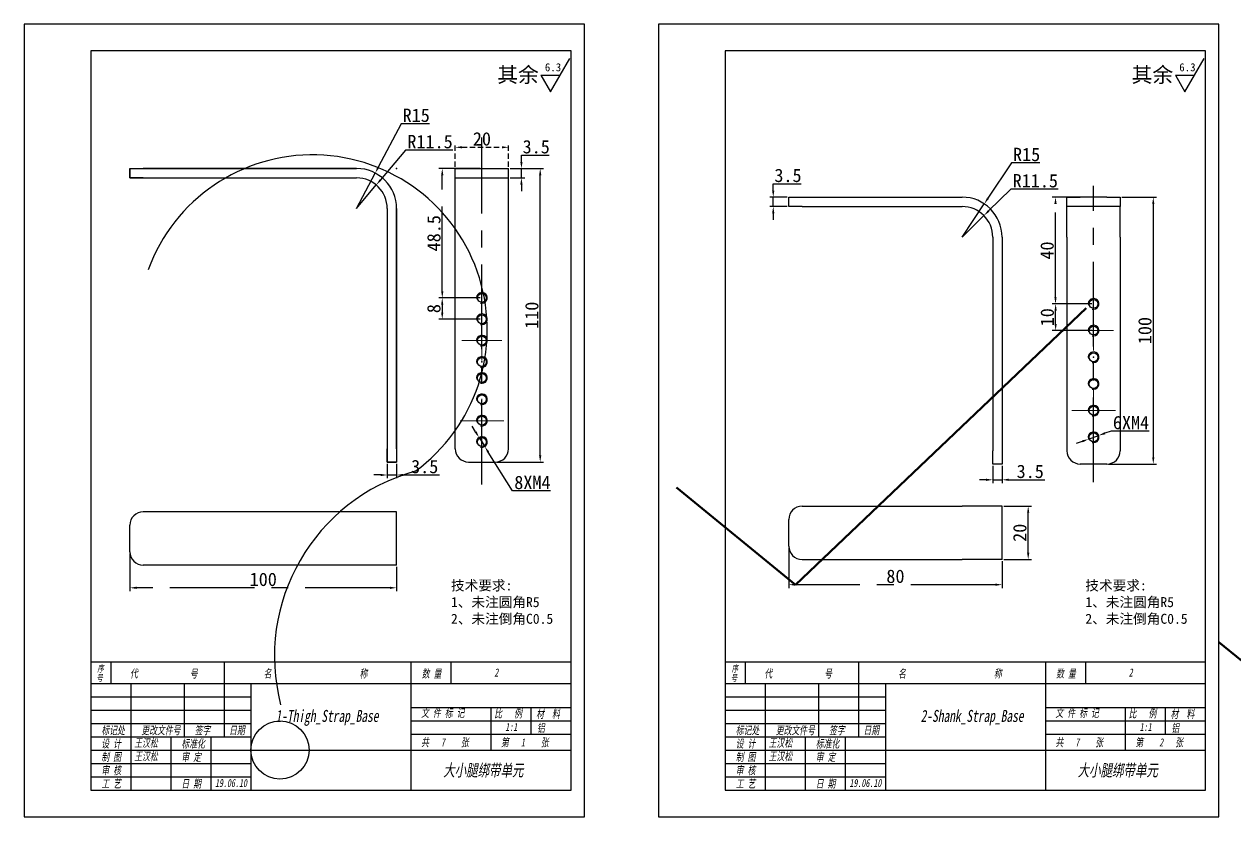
# Model space of a CAD drawing. Header units: millimetres. Extents: x 8840 to 20870, y -7456 to 1741.
# Drawn here: x 10996.2 to 11450.4, y -7023.7 to -6726.7 of the extents above; entities that cross this region are included whole.
import ezdxf

# ---------------------------------------------------------------- set-up
doc = ezdxf.new("R2010")
doc.units = ezdxf.units.MM
doc.linetypes.add('CENTER', pattern=[50.8, 31.75, -6.35, 6.35, -6.35])
doc.linetypes.add('JIS_02_2.0', pattern=[3, 2, -1])
doc.layers.get('0').update_dxf_attribs({"lineweight": 25})
for name, color, linetype in [('中心线', 5, 'CENTER'), ('临时线', 6, 'Continuous'), ('尺寸', 4, 'Continuous'), ('尺寸标注', 4, 'Continuous'), ('文字', 7, 'Continuous'), ('细实线', 2, 'Continuous'), ('虚线', 1, 'JIS_02_2.0')]:
    doc.layers.add(name, color=color, linetype=linetype)
doc.layers.add('粗实线', color=7, linetype='Continuous', lineweight=25)
doc.styles.get("Standard").update_dxf_attribs({"font": ''})
doc.styles.add('样式 2', font='', dxfattribs={"width": 0.7, "oblique": 10})
doc.styles.get('Standard').set_extended_font_data('SimSun')
doc.styles.get('样式 2').set_extended_font_data('SimSun')
doc.dimstyles.new('ISO-25 1.1', dxfattribs={"dimtxt": 5, "dimasz": 2.5, "dimexe": 1.25, "dimexo": 0.625, "dimtad": 1, "dimtoh": 1, "dimdsep": 46, "dimtxsty": 'Standard', "dimcen": 2.5, "dimclrt": 7, "dimadec": 0, "dimazin": 0, "dimtfac": 1, "dimtmove": 0, "dimatfit": 3, "dimfxl": 1, "dimarcsym": 0})
doc.dimstyles.new('副本 ISO-25 1.1', dxfattribs={"dimtxt": 5, "dimasz": 2.5, "dimexe": 1.25, "dimexo": 0.625, "dimtad": 1, "dimdsep": 46, "dimtxsty": 'Standard', "dimcen": 2.5, "dimclrt": 7, "dimadec": 0, "dimazin": 0, "dimtfac": 1, "dimtmove": 0, "dimatfit": 3, "dimfxl": 1, "dimarcsym": 0})

# ---------------------------------------------------------------- blocks, each defined once
blk = doc.blocks.new('SW_CENTERMARKSYMBOL_0')
at = {"color": 0, "linetype": 'Continuous', "lineweight": 0}
for p, q in [((0, 5), (0, 7.5)), ((0, 0), (0, 5)), ((-5, 0), (-7.5, 0)), ((0, 0), (-5, 0)), ((0, 0), (0, -5)), ((0, 0), (5, 0)), ((5, 0), (7.5, 0)), ((0, -5), (0, -7.5))]:
    blk.add_line(p, q, dxfattribs=at)
blk = doc.blocks.new('SW_CENTERMARKSYMBOL_1')
at = {"color": 0, "linetype": 'Continuous', "lineweight": 0}
for p, q in [((0, 5), (0, 8.2)), ((0, 0), (0, 5)), ((-5, 0), (-8.2, 0)), ((0, 0), (-5, 0)), ((0, 0), (0, -5)), ((0, 0), (5, 0)), ((5, 0), (8.2, 0)), ((0, -5), (0, -8.2))]:
    blk.add_line(p, q, dxfattribs=at)
blk = doc.blocks.new('ra')
at = {"layer": '细实线'}
for p, q in [((0, 0), (6, 10.39)), ((-3, 5.2), (0, 0)), ((-3, 5.2), (3, 5.2))]:
    blk.add_line(p, q, dxfattribs=at)
at = {"layer": '文字'}
blk.add_attdef('RA', (-1.78, 6.39), '', height=2.5, dxfattribs=at)
blk = doc.blocks.new('*D1084')
at = {"layer": 'Defpoints', "color": 0, "lineweight": 30}
for p in [(11177.79, -6780.79), (11189.63, -6780.79), (11172.79, -6890.79)]:
    blk.add_point(p, dxfattribs=at)
at = {"layer": '尺寸标注', "color": 0, "lineweight": -2}
for p, q in [((11178.41, -6780.79), (11190.88, -6780.79)), ((11189.63, -6888.29), (11189.63, -6783.29)), ((11173.41, -6890.79), (11190.88, -6890.79))]:
    blk.add_line(p, q, dxfattribs=at)
at = {"layer": '尺寸标注', "color": 0, "lineweight": 30}
for points in [[(11189.21, -6783.29), (11190.05, -6783.29), (11189.63, -6780.79)], [(11189.21, -6888.29), (11190.05, -6888.29), (11189.63, -6890.79)]]:
    blk.add_solid(points, dxfattribs=at)
at = {"layer": '尺寸标注', "color": 7, "insert": (11186.51, -6835.79), "char_height": 5, "attachment_point": 5, "rotation": 90}
blk.add_mtext('110', dxfattribs=at)
blk = doc.blocks.new('*D1085')
at = {"layer": 'Defpoints', "color": 0, "linetype": 'CENTER'}
for p in [(11035.8, -6924.42), (11135.8, -6929.42), (11035.8, -6937.92)]:
    blk.add_point(p, dxfattribs=at)
at = {"layer": '尺寸标注', "color": 0, "linetype": 'CENTER', "lineweight": -2}
for p, q in [((11035.8, -6925.05), (11035.8, -6939.17)), ((11135.8, -6930.05), (11135.8, -6939.17)), ((11133.3, -6937.92), (11038.3, -6937.92))]:
    blk.add_line(p, q, dxfattribs=at)
at = {"layer": '尺寸标注', "color": 0, "linetype": 'CENTER'}
for points in [[(11038.3, -6937.5), (11038.3, -6938.34), (11035.8, -6937.92)], [(11133.3, -6937.5), (11133.3, -6938.34), (11135.8, -6937.92)]]:
    blk.add_solid(points, dxfattribs=at)
at = {"layer": '尺寸标注', "color": 7, "linetype": 'CENTER', "insert": (11085.8, -6934.79), "char_height": 5, "attachment_point": 5}
blk.add_mtext('100', dxfattribs=at)
blk = doc.blocks.new('*D1086')
at = {"layer": 'Defpoints', "color": 0, "linetype": 'CENTER'}
for p in [(11132.3, -6890.79), (11135.8, -6890.79), (11135.8, -6895.64)]:
    blk.add_point(p, dxfattribs=at)
at = {"layer": '尺寸标注', "color": 0, "linetype": 'CENTER', "lineweight": -2}
for p, q in [((11132.3, -6891.41), (11132.3, -6896.89)), ((11135.8, -6891.41), (11135.8, -6896.89)), ((11129.8, -6895.64), (11127.3, -6895.64)), ((11132.3, -6895.64), (11135.8, -6895.64)), ((11138.3, -6895.64), (11151.86, -6895.64))]:
    blk.add_line(p, q, dxfattribs=at)
at = {"layer": '尺寸标注', "color": 0, "linetype": 'CENTER'}
for points in [[(11129.8, -6895.22), (11129.8, -6896.06), (11132.3, -6895.64)], [(11138.3, -6895.22), (11138.3, -6896.06), (11135.8, -6895.64)]]:
    blk.add_solid(points, dxfattribs=at)
at = {"layer": '尺寸标注', "color": 7, "linetype": 'CENTER', "insert": (11146.33, -6892.51), "char_height": 5, "attachment_point": 5}
blk.add_mtext('3.5', dxfattribs=at)
blk = doc.blocks.new('*D1087')
at = {"layer": 'Defpoints', "color": 0, "linetype": 'CENTER'}
for p in [(11167.79, -6829.29), (11152.91, -6837.29), (11167.79, -6837.29)]:
    blk.add_point(p, dxfattribs=at)
at = {"layer": '尺寸标注', "color": 0, "linetype": 'CENTER', "lineweight": -2}
for p, q in [((11167.16, -6829.29), (11151.66, -6829.29)), ((11152.91, -6831.79), (11152.91, -6834.79)), ((11167.16, -6837.29), (11151.66, -6837.29))]:
    blk.add_line(p, q, dxfattribs=at)
at = {"layer": '尺寸标注', "color": 0, "linetype": 'CENTER'}
for points in [[(11152.49, -6831.79), (11153.32, -6831.79), (11152.91, -6829.29)], [(11152.49, -6834.79), (11153.32, -6834.79), (11152.91, -6837.29)]]:
    blk.add_solid(points, dxfattribs=at)
at = {"layer": '尺寸标注', "color": 7, "linetype": 'CENTER', "insert": (11149.78, -6833.29), "char_height": 5, "attachment_point": 5, "rotation": 90}
blk.add_mtext('8', dxfattribs=at)
blk = doc.blocks.new('*D1088')
at = {"layer": 'Defpoints', "color": 0, "linetype": 'CENTER'}
for p in [(11152.92, -6780.79), (11167.79, -6780.79), (11167.79, -6829.29)]:
    blk.add_point(p, dxfattribs=at)
at = {"layer": '尺寸标注', "color": 0, "linetype": 'CENTER', "lineweight": -2}
for p, q in [((11167.16, -6780.79), (11151.67, -6780.79)), ((11152.92, -6826.79), (11152.92, -6783.29)), ((11167.16, -6829.29), (11151.67, -6829.29))]:
    blk.add_line(p, q, dxfattribs=at)
at = {"layer": '尺寸标注', "color": 0, "linetype": 'CENTER'}
for points in [[(11152.5, -6783.29), (11153.34, -6783.29), (11152.92, -6780.79)], [(11152.5, -6826.79), (11153.34, -6826.79), (11152.92, -6829.29)]]:
    blk.add_solid(points, dxfattribs=at)
at = {"layer": '尺寸标注', "color": 7, "linetype": 'CENTER', "insert": (11149.79, -6805.04), "char_height": 5, "attachment_point": 5, "rotation": 90}
blk.add_mtext('48.5', dxfattribs=at)
blk = doc.blocks.new('*D1008')
at = {"layer": 'Defpoints', "color": 0, "linetype": 'CENTER'}
for p in [(11128.17, -6786.96), (11120.8, -6795.79)]:
    blk.add_point(p, dxfattribs=at)
at = {"layer": '尺寸标注', "color": 0, "linetype": 'CENTER', "lineweight": -2}
for p, q in [((11139.11, -6773.87), (11129.78, -6785.04)), ((11156.89, -6773.87), (11139.11, -6773.87)), ((11120.8, -6795.79), (11128.17, -6786.96))]:
    blk.add_line(p, q, dxfattribs=at)
at = {"layer": '尺寸标注', "color": 0, "linetype": 'CENTER'}
blk.add_solid([(11129.46, -6784.78), (11130.1, -6785.31), (11128.17, -6786.96)], dxfattribs=at)
at = {"layer": '尺寸标注', "color": 7, "linetype": 'CENTER', "insert": (11148.33, -6770.75), "char_height": 5, "attachment_point": 5}
blk.add_mtext('R11.5', dxfattribs=at)
blk = doc.blocks.new('*D1009')
at = {"layer": 'Defpoints', "color": 0, "linetype": 'CENTER'}
for p in [(11127.77, -6782.51), (11120.8, -6795.79)]:
    blk.add_point(p, dxfattribs=at)
at = {"layer": '尺寸标注', "color": 0, "linetype": 'CENTER', "lineweight": -2}
for p, q in [((11137.49, -6763.99), (11128.93, -6780.29)), ((11148.14, -6763.99), (11137.49, -6763.99)), ((11120.8, -6795.79), (11127.77, -6782.51))]:
    blk.add_line(p, q, dxfattribs=at)
at = {"layer": '尺寸标注', "color": 0, "linetype": 'CENTER'}
blk.add_solid([(11128.57, -6780.1), (11129.3, -6780.49), (11127.77, -6782.51)], dxfattribs=at)
at = {"layer": '尺寸标注', "color": 7, "linetype": 'CENTER', "insert": (11143.14, -6760.87), "char_height": 5, "attachment_point": 5}
blk.add_mtext('R15', dxfattribs=at)
blk = doc.blocks.new('*D1089')
at = {"layer": 'Defpoints', "color": 0, "lineweight": 30}
for p in [(11407.11, -6791.53), (11402.11, -6891.53), (11419.49, -6891.53)]:
    blk.add_point(p, dxfattribs=at)
at = {"layer": '尺寸标注', "color": 0, "lineweight": -2}
for p, q in [((11407.73, -6791.53), (11420.74, -6791.53)), ((11419.49, -6794.03), (11419.49, -6889.03)), ((11402.73, -6891.53), (11420.74, -6891.53))]:
    blk.add_line(p, q, dxfattribs=at)
at = {"layer": '尺寸标注', "color": 0, "lineweight": 30}
for points in [[(11419.07, -6794.03), (11419.9, -6794.03), (11419.49, -6791.53)], [(11419.07, -6889.03), (11419.9, -6889.03), (11419.49, -6891.53)]]:
    blk.add_solid(points, dxfattribs=at)
at = {"layer": '尺寸标注', "color": 7, "insert": (11416.36, -6841.53), "char_height": 5, "attachment_point": 5, "rotation": 90}
blk.add_mtext('100', dxfattribs=at)
blk = doc.blocks.new('*D1090')
at = {"layer": 'Defpoints', "color": 0, "linetype": 'CENTER', "lineweight": 30}
for p in [(11282.82, -6922.3), (11362.82, -6927.3), (11282.82, -6936.76)]:
    blk.add_point(p, dxfattribs=at)
at = {"layer": '尺寸标注', "color": 0, "linetype": 'CENTER', "lineweight": -2}
for p, q in [((11282.82, -6922.93), (11282.82, -6938.01)), ((11362.82, -6927.93), (11362.82, -6938.01)), ((11360.32, -6936.76), (11285.32, -6936.76))]:
    blk.add_line(p, q, dxfattribs=at)
at = {"layer": '尺寸标注', "color": 0, "linetype": 'CENTER', "lineweight": 30}
for points in [[(11285.32, -6936.34), (11285.32, -6937.17), (11282.82, -6936.76)], [(11360.32, -6936.34), (11360.32, -6937.17), (11362.82, -6936.76)]]:
    blk.add_solid(points, dxfattribs=at)
at = {"layer": '尺寸标注', "color": 7, "linetype": 'CENTER', "insert": (11322.82, -6933.63), "char_height": 5, "attachment_point": 5}
blk.add_mtext('80', dxfattribs=at)
blk = doc.blocks.new('*D1091')
at = {"layer": 'Defpoints', "color": 0, "linetype": 'CENTER', "lineweight": 30}
for p in [(11359.32, -6891.53), (11362.82, -6891.53), (11362.82, -6897.44)]:
    blk.add_point(p, dxfattribs=at)
at = {"layer": '尺寸标注', "color": 0, "linetype": 'CENTER', "lineweight": -2}
for p, q in [((11359.32, -6892.15), (11359.32, -6898.69)), ((11362.82, -6892.15), (11362.82, -6898.69)), ((11356.82, -6897.44), (11354.32, -6897.44)), ((11359.32, -6897.44), (11362.82, -6897.44)), ((11365.32, -6897.44), (11378.87, -6897.44))]:
    blk.add_line(p, q, dxfattribs=at)
at = {"layer": '尺寸标注', "color": 0, "linetype": 'CENTER', "lineweight": 30}
for points in [[(11356.82, -6897.02), (11356.82, -6897.86), (11359.32, -6897.44)], [(11365.32, -6897.02), (11365.32, -6897.86), (11362.82, -6897.44)]]:
    blk.add_solid(points, dxfattribs=at)
at = {"layer": '尺寸标注', "color": 7, "linetype": 'CENTER', "insert": (11373.35, -6894.32), "char_height": 5, "attachment_point": 5}
blk.add_mtext('3.5', dxfattribs=at)
blk = doc.blocks.new('*D1092')
at = {"layer": 'Defpoints', "color": 0, "linetype": 'CENTER', "lineweight": 30}
for p in [(11277, -6791.53), (11282.82, -6791.53), (11282.82, -6795.03)]:
    blk.add_point(p, dxfattribs=at)
at = {"layer": '尺寸标注', "color": 0, "linetype": 'CENTER', "lineweight": -2}
for p, q in [((11277, -6789.03), (11277, -6786.53)), ((11277, -6786.53), (11287.43, -6786.53)), ((11282.19, -6791.53), (11275.75, -6791.53)), ((11282.19, -6795.03), (11275.75, -6795.03)), ((11277, -6795.03), (11277, -6791.53)), ((11277, -6797.53), (11277, -6800.03))]:
    blk.add_line(p, q, dxfattribs=at)
at = {"layer": '尺寸标注', "color": 0, "linetype": 'CENTER', "lineweight": 30}
for points in [[(11276.58, -6789.03), (11277.42, -6789.03), (11277, -6791.53)], [(11276.58, -6797.53), (11277.42, -6797.53), (11277, -6795.03)]]:
    blk.add_solid(points, dxfattribs=at)
at = {"layer": '尺寸标注', "color": 7, "linetype": 'CENTER', "insert": (11282.53, -6783.4), "char_height": 5, "attachment_point": 5}
blk.add_mtext('3.5', dxfattribs=at)
blk = doc.blocks.new('*D1093')
at = {"layer": 'Defpoints', "color": 0, "linetype": 'CENTER', "lineweight": 30}
for p in [(11362.82, -6907.3), (11372.59, -6907.3), (11362.82, -6927.3)]:
    blk.add_point(p, dxfattribs=at)
at = {"layer": '尺寸标注', "color": 0, "linetype": 'CENTER', "lineweight": -2}
for p, q in [((11363.44, -6907.3), (11373.84, -6907.3)), ((11372.59, -6924.8), (11372.59, -6909.8)), ((11363.44, -6927.3), (11373.84, -6927.3))]:
    blk.add_line(p, q, dxfattribs=at)
at = {"layer": '尺寸标注', "color": 0, "linetype": 'CENTER', "lineweight": 30}
for points in [[(11372.18, -6909.8), (11373.01, -6909.8), (11372.59, -6907.3)], [(11372.18, -6924.8), (11373.01, -6924.8), (11372.59, -6927.3)]]:
    blk.add_solid(points, dxfattribs=at)
at = {"layer": '尺寸标注', "color": 7, "linetype": 'CENTER', "insert": (11369.47, -6917.3), "char_height": 5, "attachment_point": 5, "rotation": 90}
blk.add_mtext('20', dxfattribs=at)
blk = doc.blocks.new('*D1094')
at = {"layer": 'Defpoints', "color": 0, "linetype": 'CENTER', "lineweight": 30}
for p in [(11382.88, -6831.53), (11397.11, -6831.53), (11397.11, -6841.53)]:
    blk.add_point(p, dxfattribs=at)
at = {"layer": '尺寸标注', "color": 0, "linetype": 'CENTER', "lineweight": -2}
for p, q in [((11396.48, -6831.53), (11381.63, -6831.53)), ((11382.88, -6839.03), (11382.88, -6834.03)), ((11396.48, -6841.53), (11381.63, -6841.53))]:
    blk.add_line(p, q, dxfattribs=at)
at = {"layer": '尺寸标注', "color": 0, "linetype": 'CENTER', "lineweight": 30}
for points in [[(11382.46, -6834.03), (11383.29, -6834.03), (11382.88, -6831.53)], [(11382.46, -6839.03), (11383.29, -6839.03), (11382.88, -6841.53)]]:
    blk.add_solid(points, dxfattribs=at)
at = {"layer": '尺寸标注', "color": 7, "linetype": 'CENTER', "insert": (11379.75, -6836.53), "char_height": 5, "attachment_point": 5, "rotation": 90}
blk.add_mtext('10', dxfattribs=at)
blk = doc.blocks.new('*D1095')
at = {"layer": 'Defpoints', "color": 0, "linetype": 'CENTER', "lineweight": 30}
for p in [(11382.83, -6791.53), (11397.11, -6791.53), (11397.11, -6831.53)]:
    blk.add_point(p, dxfattribs=at)
at = {"layer": '尺寸标注', "color": 0, "linetype": 'CENTER', "lineweight": -2}
for p, q in [((11396.48, -6791.53), (11381.58, -6791.53)), ((11382.83, -6829.03), (11382.83, -6794.03)), ((11396.48, -6831.53), (11381.58, -6831.53))]:
    blk.add_line(p, q, dxfattribs=at)
at = {"layer": '尺寸标注', "color": 0, "linetype": 'CENTER', "lineweight": 30}
for points in [[(11382.41, -6794.03), (11383.25, -6794.03), (11382.83, -6791.53)], [(11382.41, -6829.03), (11383.25, -6829.03), (11382.83, -6831.53)]]:
    blk.add_solid(points, dxfattribs=at)
at = {"layer": '尺寸标注', "color": 7, "linetype": 'CENTER', "insert": (11379.71, -6811.53), "char_height": 5, "attachment_point": 5, "rotation": 90}
blk.add_mtext('40', dxfattribs=at)
blk = doc.blocks.new('*D1010')
at = {"layer": 'Defpoints', "color": 0, "linetype": 'CENTER', "lineweight": 30}
for p in [(11355.99, -6798.44), (11347.82, -6806.53)]:
    blk.add_point(p, dxfattribs=at)
at = {"layer": '尺寸标注', "color": 0, "linetype": 'CENTER', "lineweight": -2}
for p, q in [((11366.02, -6788.53), (11357.77, -6796.68)), ((11383.8, -6788.53), (11366.02, -6788.53)), ((11347.82, -6806.53), (11355.99, -6798.44))]:
    blk.add_line(p, q, dxfattribs=at)
at = {"layer": '尺寸标注', "color": 0, "linetype": 'CENTER', "lineweight": 30}
blk.add_solid([(11357.48, -6796.39), (11358.06, -6796.98), (11355.99, -6798.44)], dxfattribs=at)
at = {"layer": '尺寸标注', "color": 7, "linetype": 'CENTER', "insert": (11375.25, -6785.4), "char_height": 5, "attachment_point": 5}
blk.add_mtext('R11.5', dxfattribs=at)
blk = doc.blocks.new('*D1011')
at = {"layer": 'Defpoints', "color": 0, "linetype": 'CENTER', "lineweight": 30}
for p in [(11356.12, -6794.04), (11347.82, -6806.53)]:
    blk.add_point(p, dxfattribs=at)
at = {"layer": '尺寸标注', "color": 0, "linetype": 'CENTER', "lineweight": -2}
for p, q in [((11366.34, -6778.68), (11357.51, -6791.96)), ((11376.99, -6778.68), (11366.34, -6778.68)), ((11347.82, -6806.53), (11356.12, -6794.04))]:
    blk.add_line(p, q, dxfattribs=at)
at = {"layer": '尺寸标注', "color": 0, "linetype": 'CENTER', "lineweight": 30}
blk.add_solid([(11357.16, -6791.73), (11357.86, -6792.19), (11356.12, -6794.04)], dxfattribs=at)
at = {"layer": '尺寸标注', "color": 7, "linetype": 'CENTER', "insert": (11371.99, -6775.56), "char_height": 5, "attachment_point": 5}
blk.add_mtext('R15', dxfattribs=at)
blk = doc.blocks.new('*D1096')
at = {"layer": 'Defpoints', "color": 0, "linetype": 'CENTER'}
for p in [(11166.73, -6881.59), (11168.85, -6884.98)]:
    blk.add_point(p, dxfattribs=at)
at = {"layer": '尺寸标注', "color": 0, "linetype": 'CENTER', "lineweight": -2}
for p, q in [((11165.4, -6879.47), (11164.08, -6877.35)), ((11166.73, -6881.59), (11168.85, -6884.98)), ((11179.22, -6901.59), (11170.17, -6887.1)), ((11193.55, -6901.59), (11179.22, -6901.59))]:
    blk.add_line(p, q, dxfattribs=at)
at = {"layer": '尺寸标注', "color": 0, "linetype": 'CENTER'}
for points in [[(11165.76, -6879.25), (11165.05, -6879.69), (11166.73, -6881.59)], [(11170.52, -6886.88), (11169.82, -6887.33), (11168.85, -6884.98)]]:
    blk.add_solid(points, dxfattribs=at)
at = {"layer": '尺寸标注', "color": 7, "linetype": 'CENTER', "insert": (11186.72, -6898.47), "char_height": 5, "attachment_point": 5}
blk.add_mtext('8XM4', dxfattribs=at)
blk = doc.blocks.new('*D1097')
at = {"layer": 'Defpoints', "color": 0, "linetype": 'CENTER', "lineweight": 30}
for p in [(11398.99, -6880.85), (11395.23, -6882.21)]:
    blk.add_point(p, dxfattribs=at)
at = {"layer": '尺寸标注', "color": 0, "linetype": 'CENTER', "lineweight": -2}
for p, q in [((11395.23, -6882.21), (11398.99, -6880.85)), ((11403.69, -6879.16), (11401.34, -6880.01)), ((11417.96, -6879.16), (11403.69, -6879.16)), ((11392.87, -6883.05), (11390.52, -6883.9))]:
    blk.add_line(p, q, dxfattribs=at)
at = {"layer": '尺寸标注', "color": 0, "linetype": 'CENTER', "lineweight": 30}
for points in [[(11401.2, -6879.61), (11401.48, -6880.4), (11398.99, -6880.85)], [(11392.73, -6882.66), (11393.01, -6883.44), (11395.23, -6882.21)]]:
    blk.add_solid(points, dxfattribs=at)
at = {"layer": '尺寸标注', "color": 7, "linetype": 'CENTER', "insert": (11411.14, -6876.03), "char_height": 5, "attachment_point": 5}
blk.add_mtext('6XM4', dxfattribs=at)
blk = doc.blocks.new('*D1149')
at = {"layer": 'Defpoints', "color": 0, "linetype": 'CENTER'}
for p in [(11177.79, -6780.79), (11182.6, -6780.79), (11177.79, -6784.29)]:
    blk.add_point(p, dxfattribs=at)
at = {"layer": '尺寸标注', "color": 0, "linetype": 'CENTER', "lineweight": -2}
for p, q in [((11182.6, -6778.29), (11182.6, -6775.79)), ((11182.6, -6775.79), (11193.03, -6775.79)), ((11178.41, -6780.79), (11183.85, -6780.79)), ((11182.6, -6784.29), (11182.6, -6780.79)), ((11178.41, -6784.29), (11183.85, -6784.29)), ((11182.6, -6786.79), (11182.6, -6789.29))]:
    blk.add_line(p, q, dxfattribs=at)
at = {"layer": '尺寸标注', "color": 0, "linetype": 'CENTER'}
for points in [[(11182.18, -6778.29), (11183.02, -6778.29), (11182.6, -6780.79)], [(11182.18, -6786.79), (11183.02, -6786.79), (11182.6, -6784.29)]]:
    blk.add_solid(points, dxfattribs=at)
at = {"layer": '尺寸标注', "color": 7, "linetype": 'CENTER', "insert": (11188.13, -6772.66), "char_height": 5, "attachment_point": 5}
blk.add_mtext('3.5', dxfattribs=at)
blk = doc.blocks.new('CHECK_DWG')
at = {"layer": '粗实线', "color": 1, "linetype": 'ByBlock', "lineweight": 50}
blk.add_line((0, 0), (109.02, 103.6), dxfattribs=at)
at = {"layer": '粗实线', "color": 1, "linetype": 'ByBlock', "lineweight": 50, "ltscale": 2}
blk.add_line((-44.59, 36.45), (0, 0), dxfattribs=at)
blk = doc.blocks.new('CHECK_needdiscuss')
at = {"layer": '尺寸标注', "color": 1, "linetype": 'ByBlock', "lineweight": -2}
blk.add_circle((0, 0), 13.61, dxfattribs=at)
for centre, radius, start, end in [((15.2, 196.89), 81.93, 305.9831, 159.9116), ((87.27, 43.96), 89.87, 105.4449, 194.6386)]:
    blk.add_arc(centre, radius, start, end, dxfattribs=at)
blk = doc.blocks.new('*D1152')
at = {"layer": 'Defpoints', "color": 0, "lineweight": 30}
for p in [(11177.79, -6772.84), (11157.79, -6780.79), (11177.79, -6780.79)]:
    blk.add_point(p, dxfattribs=at)
at = {"layer": '虚线', "color": 0, "lineweight": -2}
for p, q in [((11157.79, -6780.16), (11157.79, -6771.59)), ((11177.79, -6780.16), (11177.79, -6771.59)), ((11160.29, -6772.84), (11175.29, -6772.84))]:
    blk.add_line(p, q, dxfattribs=at)
at = {"layer": '虚线', "color": 0, "lineweight": 30}
for points in [[(11160.29, -6772.42), (11160.29, -6773.25), (11157.79, -6772.84)], [(11175.29, -6772.42), (11175.29, -6773.25), (11177.79, -6772.84)]]:
    blk.add_solid(points, dxfattribs=at)
at = {"layer": '虚线', "color": 7, "lineweight": 30, "insert": (11167.79, -6769.71), "char_height": 5, "attachment_point": 5}
blk.add_mtext('20', dxfattribs=at)

msp = doc.modelspace()

# ---------------------------------------------------------------- linework, layer by layer
for p, q in [((11201.189, -6736.721), (11021.189, -6736.721)), ((11021.189, -6736.721), (11021.189, -7013.721)), ((11201.189, -7013.721), (11201.189, -6736.721)), ((11439.032, -6736.721), (11259.032, -6736.721)), ((11259.032, -6736.721), (11259.032, -7013.721)), ((11439.032, -7013.721), (11439.032, -6736.721)), ((11021.189, -6965.721), (11201.189, -6965.721)), ((11028.689, -6965.721), (11028.689, -6973.721)), ((11071.189, -6965.721), (11071.189, -6973.721)), ((11141.189, -6965.721), (11141.189, -7013.721)), ((11156.189, -6965.721), (11156.189, -6973.721)), ((11259.032, -6965.721), (11439.032, -6965.721)), ((11266.532, -6965.721), (11266.532, -6973.721)), ((11309.032, -6965.721), (11309.032, -6973.721)), ((11379.032, -6965.721), (11379.032, -7013.721)), ((11394.032, -6965.721), (11394.032, -6973.721)), ((11021.189, -6973.721), (11201.189, -6973.721)), ((11081.189, -6973.721), (11081.189, -7013.721)), ((11259.032, -6973.721), (11439.032, -6973.721)), ((11319.032, -6973.721), (11319.032, -7013.721)), ((11141.189, -6982.721), (11201.189, -6982.721)), ((11379.032, -6982.721), (11439.032, -6982.721)), ((11021.189, -6988.721), (11081.189, -6988.721)), ((11259.032, -6988.721), (11319.032, -6988.721)), ((11081.189, -6998.721), (11201.189, -6998.721)), ((11319.032, -6998.721), (11439.032, -6998.721)), ((11021.189, -7013.721), (11201.189, -7013.721)), ((11259.032, -7013.721), (11439.032, -7013.721))]:
    msp.add_line(p, q)
for points in [[(10996.189, -7023.721), (11206.189, -7023.721), (11206.189, -6726.721), (10996.189, -6726.721)], [(11234.032, -7023.721), (11444.032, -7023.721), (11444.032, -6726.721), (11234.032, -6726.721)]]:
    msp.add_lwpolyline(points, close=True)
at = {"layer": '中心线'}
for p, q in [((11167.787, -6899.252), (11167.787, -6769.127)), ((11397.107, -6898.299), (11397.107, -6787.322))]:
    msp.add_line(p, q, dxfattribs=at)
at = {"layer": '临时线'}
for p, q in [((11036.189, -6973.721), (11036.189, -7013.721)), ((11056.189, -6973.721), (11056.189, -6993.721)), ((11071.189, -6973.721), (11071.189, -6993.721)), ((11274.032, -6973.721), (11274.032, -7013.721)), ((11294.032, -6973.721), (11294.032, -6993.721)), ((11309.032, -6973.721), (11309.032, -6993.721)), ((11021.189, -6978.721), (11081.189, -6978.721)), ((11259.032, -6978.721), (11319.032, -6978.721)), ((11021.189, -6983.721), (11081.189, -6983.721)), ((11171.151, -6982.721), (11171.151, -6998.721)), ((11186.151, -6982.721), (11186.151, -6992.721)), ((11259.032, -6983.721), (11319.032, -6983.721)), ((11408.993, -6982.721), (11408.993, -6998.721)), ((11423.993, -6982.721), (11423.993, -6992.721)), ((11141.189, -6987.721), (11201.189, -6987.721)), ((11379.032, -6987.721), (11439.032, -6987.721)), ((11021.189, -6993.721), (11081.189, -6993.721)), ((11051.189, -6993.721), (11051.189, -7013.721)), ((11066.189, -6993.721), (11066.189, -7013.721)), ((11141.189, -6992.721), (11201.189, -6992.721)), ((11259.032, -6993.721), (11319.032, -6993.721)), ((11289.032, -6993.721), (11289.032, -7013.721)), ((11304.032, -6993.721), (11304.032, -7013.721)), ((11379.032, -6992.721), (11439.032, -6992.721)), ((11021.189, -6998.721), (11081.189, -6998.721)), ((11259.032, -6998.721), (11319.032, -6998.721)), ((11021.189, -7003.721), (11081.189, -7003.721)), ((11259.032, -7003.721), (11319.032, -7003.721)), ((11021.189, -7008.721), (11081.189, -7008.721)), ((11259.032, -7008.721), (11319.032, -7008.721))]:
    msp.add_line(p, q, dxfattribs=at)
at = {"layer": '粗实线'}
for p, q in [((11035.802, -6780.788), (11120.802, -6780.788)), ((11035.802, -6780.788), (11035.802, -6784.288)), ((11035.802, -6784.288), (11035.802, -6780.788)), ((11035.802, -6780.788), (11040.802, -6780.788)), ((11120.802, -6780.788), (11040.802, -6780.788)), ((11157.787, -6795.788), (11157.787, -6780.788)), ((11157.787, -6780.788), (11177.787, -6780.788)), ((11177.787, -6795.788), (11177.787, -6780.788)), ((11035.802, -6784.288), (11120.802, -6784.288)), ((11040.802, -6784.288), (11035.802, -6784.288)), ((11040.802, -6784.288), (11120.802, -6784.288)), ((11157.787, -6784.288), (11177.787, -6784.288)), ((11282.818, -6795.029), (11282.818, -6791.529)), ((11282.818, -6791.529), (11287.818, -6791.529)), ((11287.818, -6795.029), (11282.818, -6795.029)), ((11287.818, -6791.529), (11347.818, -6791.529)), ((11287.818, -6795.029), (11347.818, -6795.029)), ((11387.107, -6795.029), (11387.107, -6791.529)), ((11387.107, -6791.529), (11392.107, -6791.529)), ((11392.107, -6795.029), (11387.107, -6795.029)), ((11387.107, -6806.529), (11387.107, -6795.029)), ((11402.107, -6791.529), (11392.107, -6791.529)), ((11402.107, -6795.029), (11392.107, -6795.029)), ((11402.107, -6791.529), (11407.107, -6791.529)), ((11407.107, -6795.029), (11402.107, -6795.029)), ((11407.107, -6791.529), (11407.107, -6795.029)), ((11407.107, -6806.529), (11407.107, -6795.029)), ((11132.302, -6795.788), (11132.302, -6890.788)), ((11132.302, -6795.788), (11132.302, -6885.788)), ((11135.802, -6795.788), (11135.802, -6890.788)), ((11135.802, -6885.788), (11135.802, -6795.788)), ((11157.787, -6885.788), (11157.787, -6795.788)), ((11177.787, -6885.788), (11177.787, -6795.788)), ((11359.318, -6806.529), (11359.318, -6886.529)), ((11362.818, -6806.529), (11362.818, -6886.529)), ((11387.107, -6806.529), (11387.107, -6886.529)), ((11407.107, -6806.529), (11407.107, -6886.529)), ((11132.302, -6890.788), (11132.302, -6885.788)), ((11135.802, -6885.788), (11135.802, -6890.788)), ((11359.318, -6891.529), (11359.318, -6886.529)), ((11362.818, -6886.529), (11362.818, -6891.529)), ((11132.302, -6890.788), (11135.802, -6890.788)), ((11135.802, -6890.788), (11132.302, -6890.788)), ((11162.787, -6890.788), (11172.787, -6890.788)), ((11362.818, -6891.529), (11359.318, -6891.529)), ((11402.107, -6891.529), (11392.107, -6891.529)), ((11287.818, -6907.303), (11347.818, -6907.303)), ((11362.818, -6907.303), (11347.818, -6907.303)), ((11362.818, -6927.303), (11362.818, -6907.303)), ((11120.802, -6909.423), (11040.802, -6909.423)), ((11135.802, -6909.423), (11120.802, -6909.423)), ((11135.802, -6929.423), (11135.802, -6909.423)), ((11282.818, -6922.303), (11282.818, -6912.303)), ((11035.802, -6924.423), (11035.802, -6914.423)), ((11120.802, -6929.423), (11040.802, -6929.423)), ((11135.802, -6929.423), (11120.802, -6929.423)), ((11287.818, -6927.303), (11347.818, -6927.303)), ((11362.818, -6927.303), (11347.818, -6927.303))]:
    msp.add_line(p, q, dxfattribs=at)
for centre in [(11167.787, -6829.288), (11397.107, -6831.529), (11167.787, -6837.288), (11397.107, -6841.529), (11167.787, -6845.288), (11167.787, -6853.288), (11397.107, -6851.529), (11167.787, -6859.288), (11397.107, -6861.529), (11167.787, -6867.288), (11397.107, -6871.529), (11167.787, -6875.288), (11397.107, -6881.529), (11167.787, -6883.288)]:
    msp.add_circle(centre, 1.65, dxfattribs=at)
for centre, radius, start, end in [((11120.802, -6795.788), 15, 0, 90), ((11120.802, -6795.788), 15, 0, 90), ((11120.802, -6795.788), 11.5, 0, 90), ((11120.802, -6795.788), 11.5, 0, 90), ((11347.818, -6806.529), 15, 0, 90), ((11347.818, -6806.529), 11.5, 0, 90), ((11167.787, -6829.288), 2, 255, 195), ((11397.107, -6831.529), 2, 255, 195), ((11167.787, -6837.288), 2, 255, 195), ((11397.107, -6841.529), 2, 255, 195), ((11167.787, -6845.288), 2, 255, 195), ((11397.107, -6851.529), 2, 255, 195), ((11167.787, -6853.288), 2, 255, 195), ((11167.787, -6859.288), 2, 255, 195), ((11397.107, -6861.529), 2, 255, 195), ((11167.787, -6867.288), 2, 255, 195), ((11397.107, -6871.529), 2, 255, 195), ((11167.787, -6875.288), 2, 255, 195), ((11167.787, -6883.288), 2, 255, 195), ((11397.107, -6881.529), 2, 255, 195), ((11162.787, -6885.788), 5, 180, 270), ((11172.787, -6885.788), 5, 270, 0), ((11392.107, -6886.529), 5, 180, 270), ((11402.107, -6886.529), 5, 270, 0), ((11287.818, -6912.303), 5, 90, 180), ((11040.802, -6914.423), 5, 90, 180), ((11287.818, -6922.303), 5, 180, 270), ((11040.802, -6924.423), 5, 180, 270)]:
    msp.add_arc(centre, radius, start, end, dxfattribs=at)
for p in [(11135.802, -6780.788), (11167.787, -6853.288), (11397.107, -6851.529), (11167.787, -6883.288), (11397.107, -6881.529)]:
    msp.add_point(p, dxfattribs=at)

# ---------------------------------------------------------------- block references
at = {"layer": '中心线'}
for name, p in [('SW_CENTERMARKSYMBOL_0', (11397.107, -6841.529)), ('SW_CENTERMARKSYMBOL_0', (11167.787, -6845.288)), ('SW_CENTERMARKSYMBOL_1', (11397.107, -6871.529)), ('SW_CENTERMARKSYMBOL_1', (11167.787, -6875.288))]:
    msp.add_blockref(name, p, dxfattribs=at)
at = {"layer": '尺寸', "xscale": 1.19999999999709, "yscale": 1.199999999999818, "zscale": 1.2}
for p in [(11193.521, -6752.013), (11431.364, -6752.013)]:
    msp.add_blockref('ra', p, dxfattribs=at).add_auto_attribs({'RA': '6.3'})
at = {"layer": '尺寸标注', "color": 0, "lineweight": 30, "xscale": 0.8, "yscale": 0.8, "zscale": 0.8}
msp.add_blockref('CHECK_needdiscuss', (11092.077, -6998.721), dxfattribs=at)
at = {"layer": '尺寸标注', "lineweight": 100}
for p in [(11285.318, -6936.756), (11488.623, -6994.721)]:
    msp.add_blockref('CHECK_DWG', p, dxfattribs=at)

# ---------------------------------------------------------------- texts
at = {"style": '样式 2', "oblique": 10, "width": 0.7}
for s, height, p in [('序', 2.5, (11023.597, -6969.419)), ('序', 2.5, (11261.439, -6969.419)), ('号', 2.5, (11023.251, -6972.973)), ('代             号', 3, (11035.856, -6971.592)), ('名                      称', 3, (11085.987, -6971.592)), ('数 量', 3, (11145.243, -6971.592)), ('2', 3, (11172.458, -6971.163)), ('号', 2.5, (11261.093, -6972.973)), ('代             号', 3, (11273.698, -6971.592)), ('名                      称', 3, (11323.829, -6971.592)), ('数 量', 3, (11383.086, -6971.592)), ('2', 3, (11410.301, -6971.163)), ('1-Thigh_Strap_Base', 4.5, (11090.429, -6988.186)), ('文 件 标 记', 3, (11144.996, -6986.35)), ('比   例', 3, (11172.42, -6986.568)), ('材  料', 3, (11188.157, -6986.727)), ('2-Shank_Strap_Base', 4.5, (11332.271, -6988.186)), ('文 件 标 记', 3, (11382.838, -6986.35)), ('比   例', 3, (11410.262, -6986.568)), ('材  料', 3, (11425.999, -6986.727)), ('标记处', 3, (11025.126, -6992.827)), ('更改文件号', 3, (11040.126, -6992.827)), ('签字', 3, (11060.126, -6992.827)), ('日期', 3, (11073.014, -6992.827)), ('1:1', 3, (11176.528, -6991.568)), ('铝', 3, (11188.434, -6992.011)), ('标记处', 3, (11262.968, -6992.827)), ('更改文件号', 3, (11277.968, -6992.827)), ('签字', 3, (11297.968, -6992.827)), ('日期', 3, (11310.857, -6992.827)), ('1:1', 3, (11414.371, -6991.568)), ('铝', 3, (11426.276, -6992.011)), ('设 计', 3, (11025.126, -6997.827)), ('王汉松', 3, (11037.458, -6997.568)), ('标准化', 3, (11055.126, -6997.827)), ('共   7    张', 3, (11144.996, -6997.35)), ('第   1    张', 3, (11174.958, -6997.35)), ('设 计', 3, (11262.968, -6997.827)), ('王汉松', 3, (11275.301, -6997.568)), ('标准化', 3, (11292.968, -6997.827)), ('共   7    张', 3, (11382.838, -6997.35)), ('第    2   张', 3, (11412.8, -6997.35)), ('制 图', 3, (11025.126, -7002.827)), ('王汉松', 3, (11037.458, -7002.568)), ('审 定', 3, (11055.126, -7002.827)), ('制 图', 3, (11262.968, -7002.827)), ('王汉松', 3, (11275.301, -7002.568)), ('审 定', 3, (11292.968, -7002.827)), ('大小腿绑带单元', 4.5, (11153.318, -7008.531)), ('大小腿绑带单元', 4.5, (11391.161, -7008.531)), ('审 核', 3, (11025.126, -7007.827)), ('审 核', 3, (11262.968, -7007.827)), ('工 艺', 3, (11025.126, -7012.827)), ('日 期', 3, (11055.126, -7012.827)), ('19.06.10', 3, (11067.734, -7012.566)), ('工 艺', 3, (11262.968, -7012.827)), ('日 期', 3, (11292.968, -7012.827)), ('19.06.10', 3, (11305.576, -7012.566))]:
    msp.add_text(s, height=height, dxfattribs=at).set_placement(p)
at = {"layer": '文字'}
for p in [(11173.536, -6748.497), (11411.378, -6748.497)]:
    msp.add_text('其余', height=5.7, dxfattribs=at).set_placement(p)
at = {"layer": '文字', "ltscale": 0.1, "char_height": 3.75, "width": 54.13968, "attachment_point": 1}
for insert in [(11156.182, -6935.154), (11394.025, -6935.154)]:
    msp.add_mtext('{\\fSimSun|b0|i0|c134|p2;技术要求:\\P1、未注圆角R5\\P2、未注倒角C0.5}', dxfattribs=dict(at, insert=insert))

# ---------------------------------------------------------------- dimensions: what is measured, and where the dimension line sits
at = {"layer": '尺寸标注', "linetype": 'CENTER'}
for center, mpoint, picture, middle in [((11120.802, -6795.788), (11127.773, -6782.506), '*D1009', (11143.141, -6763.994)), ((11120.802, -6795.788), (11128.174, -6786.962), '*D1008', (11148.334, -6773.873)), ((11347.818, -6806.529), (11356.125, -6794.038), '*D1011', (11371.988, -6778.685)), ((11347.818, -6806.529), (11355.994, -6798.441), '*D1010', (11375.246, -6788.526))]:
    dim = msp.add_radius_dim(center=center, mpoint=mpoint, dimstyle='ISO-25 1.1', dxfattribs=at)
    dim.commit()
    dim.dimension.update_dxf_attribs({"geometry": picture, "text_midpoint": middle, "dimtype": 164})
for base, p1, p2, picture, middle in [((11182.6, -6780.788), (11177.787, -6784.288), (11177.787, -6780.788), '*D1149', (11188.128, -6772.663)), ((11152.919, -6780.788), (11167.787, -6829.288), (11167.787, -6780.788), '*D1088', (11149.794, -6805.038)), ((11277, -6791.529), (11282.818, -6795.029), (11282.818, -6791.529), '*D1092', (11282.528, -6783.404)), ((11382.831, -6791.529), (11397.107, -6831.529), (11397.107, -6791.529), '*D1095', (11379.706, -6811.529)), ((11382.875, -6831.529), (11397.107, -6841.529), (11397.107, -6831.529), '*D1094', (11379.75, -6836.529)), ((11372.592, -6907.303), (11362.818, -6927.303), (11362.818, -6907.303), '*D1093', (11369.467, -6917.303))]:
    dim = msp.add_linear_dim(base=base, p1=p1, p2=p2, angle=90, dimstyle='ISO-25 1.1', dxfattribs=at)
    dim.commit()
    dim.dimension.update_dxf_attribs({"geometry": picture, "text_midpoint": middle})
at = {"layer": '尺寸标注'}
for base, p1, p2, picture, middle in [((11189.631, -6780.788), (11172.787, -6890.788), (11177.787, -6780.788), '*D1084', (11186.506, -6835.788)), ((11419.487, -6891.529), (11407.107, -6791.529), (11402.107, -6891.529), '*D1089', (11416.362, -6841.529))]:
    dim = msp.add_linear_dim(base=base, p1=p1, p2=p2, angle=90, dimstyle='ISO-25 1.1', dxfattribs=at)
    dim.commit()
    dim.dimension.update_dxf_attribs({"geometry": picture, "text_midpoint": middle})
at = {"layer": '尺寸标注', "linetype": 'CENTER'}
dim = msp.add_linear_dim(base=(11152.906, -6837.288), p1=(11167.787, -6829.288), p2=(11167.787, -6837.288), angle=90, dimstyle='ISO-25 1.1', dxfattribs=at)
dim.commit()
dim.dimension.update_dxf_attribs({"geometry": '*D1087', "text_midpoint": (11152.906, -6833.288), "dimtype": 160})
dim = msp.add_diameter_dim_2p(p1=(11395.226, -6882.206), p2=(11398.989, -6880.852), text='6XM4', dimstyle='ISO-25 1.1', dxfattribs=at)
dim.commit()
dim.dimension.update_dxf_attribs({"geometry": '*D1097', "text_midpoint": (11411.139, -6876.034)})
dim = msp.add_diameter_dim_2p(p1=(11166.727, -6881.592), p2=(11168.847, -6884.985), text='8XM4', dimstyle='ISO-25 1.1', dxfattribs=at)
dim.commit()
dim.dimension.update_dxf_attribs({"geometry": '*D1096', "text_midpoint": (11186.72, -6901.592), "dimtype": 163})
for base, p1, p2, picture, middle in [((11135.802, -6895.64), (11132.302, -6890.788), (11135.802, -6890.788), '*D1086', (11146.33, -6892.515)), ((11362.818, -6897.441), (11359.318, -6891.529), (11362.818, -6891.529), '*D1091', (11373.346, -6894.316)), ((11282.818, -6936.756), (11362.818, -6927.303), (11282.818, -6922.303), '*D1090', (11322.818, -6933.631)), ((11035.802, -6937.919), (11135.802, -6929.423), (11035.802, -6924.423), '*D1085', (11085.802, -6934.794))]:
    dim = msp.add_linear_dim(base=base, p1=p1, p2=p2, dimstyle='ISO-25 1.1', dxfattribs=at)
    dim.commit()
    dim.dimension.update_dxf_attribs({"geometry": picture, "text_midpoint": middle})
at = {"layer": '虚线', "lineweight": 30}
dim = msp.add_linear_dim(base=(11177.787, -6772.836), p1=(11157.787, -6780.788), p2=(11177.787, -6780.788), dimstyle='副本 ISO-25 1.1', dxfattribs=at)
dim.commit()
dim.dimension.update_dxf_attribs({"geometry": '*D1152', "text_midpoint": (11167.787, -6772.836), "dimtype": 160})

doc.saveas('drawing.dxf')
